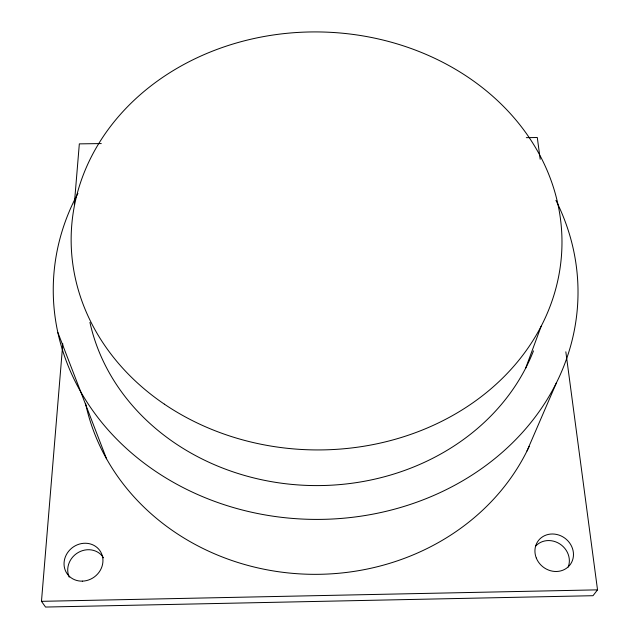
<?xml version="1.0" encoding="UTF-8"?>
<svg xmlns="http://www.w3.org/2000/svg" width="639" height="639" viewBox="0 0 639 639"><rect width="100%" height="100%" fill="white"/><g stroke="black" fill="none" stroke-linecap="round" stroke-linejoin="round"><path stroke-width="0.96" d="M565.834 351.825L597.529 589.853L592.992 595.7L45.545 607.05L41.471 601.331L62.79 343.766M74.308 204.536L79.332 143.871L101.281 143.567M525.641 368.224L541.169 326.249M527.007 450.966L556.393 382.913M41.471 601.331L597.529 589.853M526.32 137.657L537.295 137.505L540.187 159.231M57.861 332.488L106.529 458.77M533.477 350.883A229.936 199.855 1 0 1 299.963 485.049A229.936 199.855 1 0 1 89.939 322.407M555.93 200.366A262.397 228.347 1 0 1 312.567 519.379A262.397 228.347 1 0 1 77.91 193.393M529.196 446.429A232.931 209.512 1 0 1 290.17 573.127A232.931 209.512 1 0 1 85.522 403.297M535.594 546.177A19.625 17.82 37.5 0 1 559.724 543.869A19.625 17.82 37.5 0 1 568.207 567.025M69.228 577.153A19.753 18.084 -37.2 0 1 78.381 552.415A19.753 18.084 -37.2 0 1 103.526 557.823M164.375 404.167A245.432 209.001 1 0 0 559.389 272.382A245.432 209.001 1 0 0 225.886 46.272A245.432 209.001 1 0 0 164.375 404.167M82.343 581.139A20.057 18.323 -36.5 0 0 100.898 552.28A20.057 18.323 -36.5 0 0 67.255 553.158A20.057 18.323 -36.5 0 0 82.343 581.139M536.313 558.063A19.929 18.06 36.8 0 0 569.373 565.651A19.929 18.06 36.8 0 0 556.92 534.508A19.929 18.06 36.8 0 0 536.313 558.063"/></g></svg>
